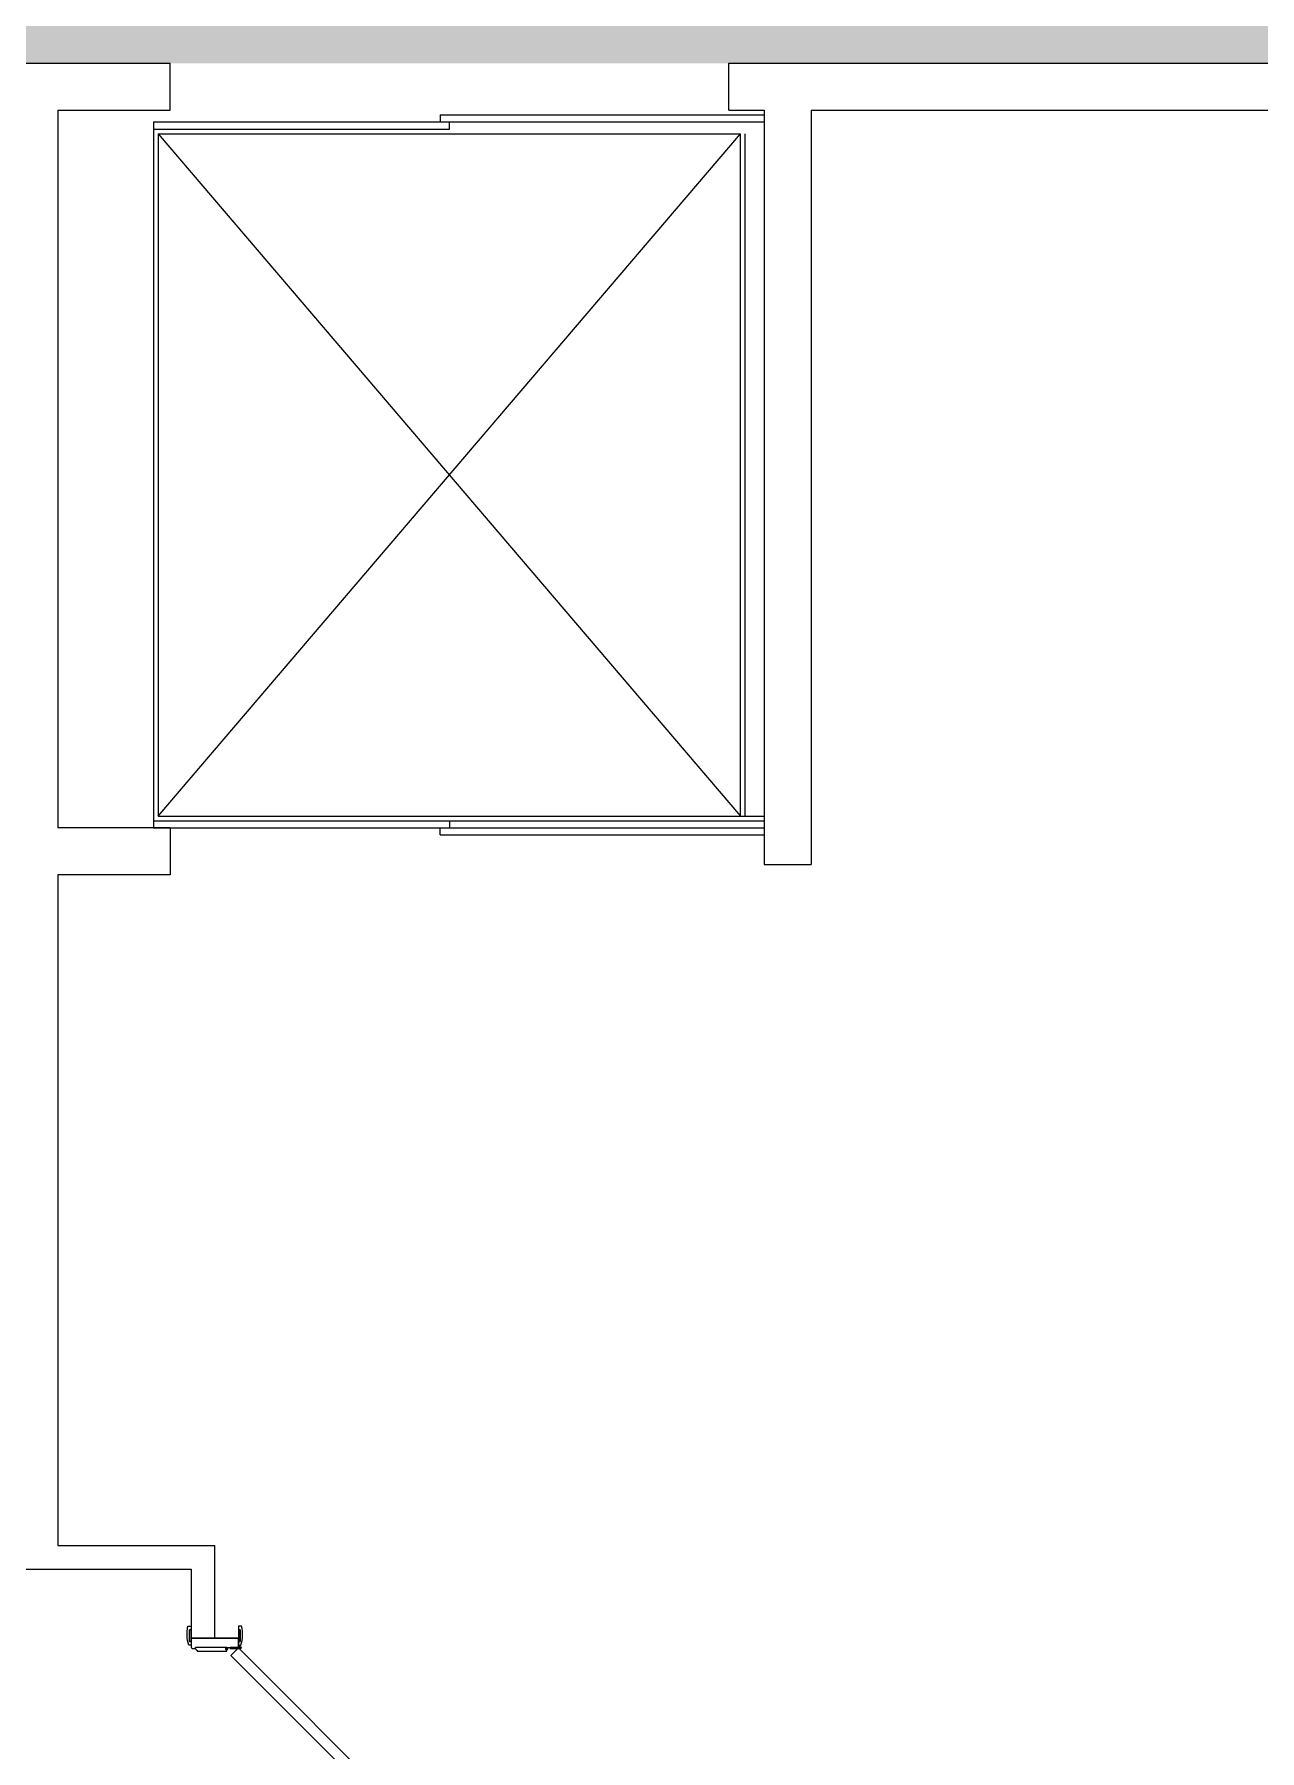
# Model space of a CAD drawing. Header units: inches. Extents: x 527079 to 698187, y -115864 to 63842.
# Drawn here: x 564887 to 570092, y -80988 to -73694 of the extents above; entities that cross this region are included whole.
import ezdxf

# ---------------------------------------------------------------- set-up
doc = ezdxf.new("R2010")
doc.units = ezdxf.units.IN
doc.header["$LTSCALE"] = 8
doc.header["$MEASUREMENT"] = 0
for name, color, linetype in [('doors_windows', 250, 'Continuous'), ('hatch', 8, 'Continuous'), ('walls', 5, 'Continuous')]:
    doc.layers.add(name, color=color, linetype=linetype)

msp = doc.modelspace()

# ---------------------------------------------------------------- hatches: boundary and pattern name
at = {"layer": 'hatch'}
h = msp.add_hatch(color=254, dxfattribs=at)
h.paths.add_polyline_path([(552987.1, -99666.6), (533187.1, -99666.6), (533187.1, -74016.6), (533187.1, -39916.6), (697987.1, -39916.6), (697987.1, -110716.6), (623187.1, -110716.6), (623187.1, -105016.6), (623187.1, -104816.6), (603212.1, -104816.6), (603212.1, -73816.6), (552987.1, -73816.6)])
h.paths.add_polyline_path([(617987.1, -74716.6), (628187.1, -74716.6), (628187.1, -80916.6), (617987.1, -80916.6)], flags=16)

# ---------------------------------------------------------------- linework, layer by layer
at = {"layer": 'doors_windows', "color": 4, "ltscale": 10}
for p, q in [((565571.9, -80554.6), (565571.9, -80549.6)), ((565704.8, -80549.6), (565571.9, -80549.6)), ((565699.8, -80552.6), (565699.8, -80557.6)), ((565699.8, -80552.6), (565704.8, -80552.6)), ((565699.8, -80557.6), (565704.8, -80557.6)), ((565700.5, -80553.3), (565704, -80553.3)), ((565700.5, -80553.3), (565700.5, -80556.8)), ((565700.5, -80556.8), (565704, -80556.8)), ((565704, -80553.3), (565704, -80554.4)), ((565704.8, -80554.4), (565704, -80554.4)), ((565704, -80555.8), (565704, -80556.8)), ((565704.8, -80555.8), (565704, -80555.8)), ((565704.8, -80552.6), (565704.8, -80554.3)), ((565704.8, -80552.6), (565704.8, -80554.4)), ((565704.8, -80555.8), (565704.8, -80557.6)), ((565718.8, -80547.6), (565756.6, -80547.6)), ((565718.8, -80549.6), (565718.8, -80547.6)), ((565718.8, -80549.6), (565755.7, -80549.6)), ((565718.8, -80551.6), (565755.7, -80551.6)), ((565718.8, -80553.6), (565718.8, -80551.6)), ((565718.8, -80553.6), (565756.6, -80553.6)), ((565753.8, -80550.6), (565767.1, -80550.6)), ((565760.6, -80557.1), (565760.6, -80544.1))]:
    msp.add_line(p, q, dxfattribs=at)
for points in [[(565545.8, -80524.6), (565553.8, -80524.6), (565553.8, -80539.6), (565543.8, -80539.6, -0.149634), (565539.8, -80459.6), (565553.8, -80459.6), (565553.8, -80474.6), (565545.8, -80474.6)], [(565704.8, -80549.6), (565753.8, -80549.6), (565753.8, -80509.6), (565553.8, -80509.6), (565553.8, -80547.8, 0.414214), (565560.6, -80554.6), (565571.9, -80554.6), (565571.9, -80554.6, 0.414214), (565578.7, -80561.4), (565578.8, -80561.4), (565578.8, -80564.6), (565704.8, -80564.6)], [(565761.8, -80524.6), (565753.8, -80524.6), (565753.8, -80539.6), (565763.8, -80539.6, 0.149634), (565767.8, -80459.6), (565753.8, -80459.6), (565753.8, -80474.6), (565761.8, -80474.6)]]:
    msp.add_lwpolyline(points, format="xyb", close=True, dxfattribs=at)
for points in [[(565553.8, -80474.6), (565553.8, -80524.6), (565545.8, -80524.6), (565545.8, -80474.6)], [(565753.8, -80474.6), (565753.8, -80524.6), (565761.8, -80524.6), (565761.8, -80474.6)], [(566401.5, -81199.3), (565753.8, -80551.6), (565721.9, -80583.4), (566369.6, -81231.1)]]:
    msp.add_lwpolyline(points, close=True, dxfattribs=at)
for radius in [5, 3]:
    msp.add_circle((565760.6, -80550.6), radius, dxfattribs=at)
for centre, radius, start, end in [((565702.3, -80555.1), 1.75, 30.50184, 329.49816), ((565704.4, -80553.8), 0.75, 207.75871, 335.17438), ((565704.4, -80556.4), 0.75, 24.82562, 152.24129), ((565706.8, -80555.1), 2, 207.60858, 152.39142)]:
    msp.add_arc(centre, radius, start, end, dxfattribs=at)
at = {"layer": 'walls', "ltscale": 10}
for p, q in [((553187.1, -73816.6), (565463.8, -73816.6)), ((567837.1, -73816.6), (584537.1, -73816.6)), ((564987.1, -74016.6), (564987.1, -77066.6, 0)), ((564987.1, -74016.6), (565463.8, -74016.6)), ((567837.1, -74016.6), (567987.1, -74016.6)), ((567987.1, -74016.6), (567987.1, -77016.6)), ((568187.1, -74016.6), (568187.1, -77222.6)), ((568187.1, -74016.6), (582987.1, -74016.6)), ((564987.1, -77266.6, 0), (564987.1, -80116.6, 0)), ((560893.7, -80216.6, 0), (565553.8, -80216.6, 0)), ((565553.8, -80216.6, 0), (565553.8, -80509.6))]:
    msp.add_line(p, q, dxfattribs=at)
at = {"layer": 'walls'}
for p, q in [((565463.8, -74016.6), (565463.8, -73816.6)), ((567837.1, -74016.6), (567837.1, -73816.6)), ((567987.1, -77016.6), (567987.1, -77222.6)), ((565463.8, -77066.6), (564987.1, -77066.6)), ((565463.8, -77066.6), (565463.8, -77266.6)), ((567987.1, -77222.6), (568187.1, -77222.6)), ((565463.8, -77266.6), (564987.1, -77266.6)), ((564987.1, -80116.6, 0), (565653.8, -80116.6, 0)), ((565653.8, -80509.6, 0), (565653.8, -80116.6, 0)), ((565553.8, -80509.6), (565753.8, -80509.6)), ((565653.8, -80509.6), (565553.8, -80509.6))]:
    msp.add_line(p, q, dxfattribs=at)
at = {"layer": 'walls', "color": 18, "true_color": 0x000000}
for p, q in [((565393.8, -74066.6, 0), (567987.1, -74066.6, 0)), ((565393.8, -74066.6, 0), (565393.8, -77066.6, 0)), ((565393.8, -74096.6, 0), (566650.4, -74096.6, 0)), ((566610.4, -74036.6, 0), (567987.1, -74036.6, 0)), ((566610.4, -74036.6, 0), (566610.4, -74066.6, 0)), ((566650.4, -74096.6, 0), (566650.4, -74066.6, 0)), ((565413.8, -74116.6), (567887.1, -77016.6)), ((565413.8, -77016.6, 0), (567887.1, -74116.6, 0)), ((565413.8, -74116.6), (565413.8, -77016.6, 0)), ((565413.8, -74116.6), (567887.1, -74116.6, 0)), ((567887.1, -77016.6), (567887.1, -74116.6, 0)), ((567907.1, -77016.6), (567907.1, -74116.6, 0)), ((565413.8, -77016.6, 0), (567987.1, -77016.6)), ((565393.8, -77036.6), (567987.1, -77036.6)), ((565393.8, -77036.6, 0), (566650.4, -77036.6, 0)), ((565393.8, -77066.6, 0), (567987.1, -77066.6, 0)), ((566610.4, -77096.6, 0), (566610.4, -77066.6, 0)), ((566610.4, -77096.6, 0), (567987.1, -77096.6, 0)), ((566650.4, -77036.6, 0), (566650.4, -77066.6, 0))]:
    msp.add_line(p, q, dxfattribs=at)

doc.saveas('drawing.dxf')
